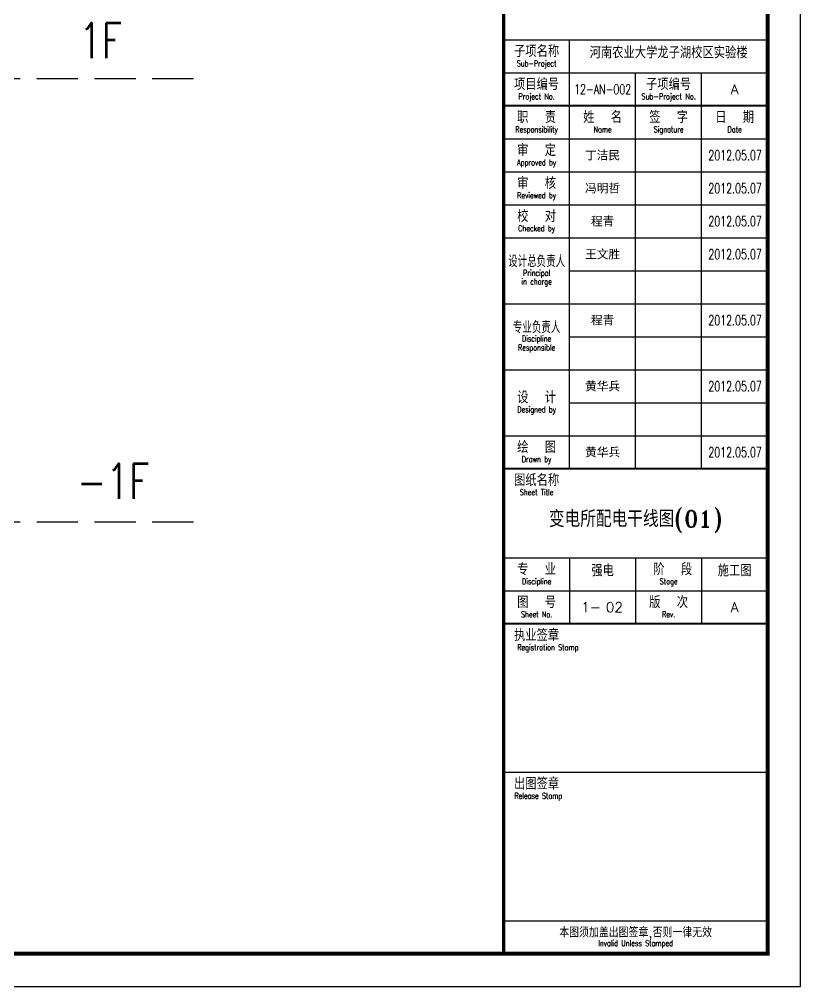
# Model space of a CAD drawing. Extents: x -336391 to 664021, y -458009 to -178412.
# Drawn here: x -241163 to -217491, y -458009 to -428689 of the extents above; entities that cross this region are included whole.
import ezdxf
from ezdxf.enums import TextEntityAlignment as Align

# ---------------------------------------------------------------- set-up
doc = ezdxf.new("R2010")
doc.units = 0
doc.header["$LTSCALE"] = 1000
doc.header["$MEASUREMENT"] = 0
doc.linetypes.add('DASH', pattern=[0.35, 0.25, -0.1])
for name, color, linetype in [('A-墙线', 7, 'CONTINUOUS'), ('AXIS', 3, 'CONTINUOUS'), ('STAIR', 4, 'CONTINUOUS'), ('图框', 7, 'CONTINUOUS')]:
    doc.layers.add(name, color=color, linetype=linetype)
doc.styles.add('HZ', font='tjromans.shx', dxfattribs={"width": 0.75, "bigfont": 'tjhztxt.shx'})
doc.styles.add('TKZ1_tjhts.shx', font='tjromant.shx', dxfattribs={"bigfont": 'tjhts.shx'})
doc.styles.add('TKZ2_tjkts.shx', font='tjromant.shx', dxfattribs={"bigfont": 'tjkts.shx'})
doc.styles.add('黑体', font='simhei.ttf')

# ---------------------------------------------------------------- blocks, each defined once
blk = doc.blocks.new('tk2')
at = {"layer": '图框'}
for p, q in [((118900, 0), (118900, 84100)), ((109900, 28700), (117900, 28700)), ((111900, 15700), (111900, 28700)), ((109900, 27700), (117900, 27700)), ((113900, 15700), (113900, 27700)), ((115900, 15700), (115900, 27700)), ((109900, 25700), (117900, 25700)), ((109900, 24700), (117900, 24700)), ((109900, 23700), (117900, 23700)), ((109900, 22700), (117900, 22700)), ((111900, 21700), (117900, 21700)), ((109900, 20700), (117900, 20700)), ((111900, 19700), (117900, 19700)), ((109900, 18700), (117900, 18700)), ((111900, 17700), (117900, 17700)), ((109900, 16700), (117900, 16700)), ((109900, 13000), (117900, 13000)), ((111900, 13000), (111900, 11000)), ((113900, 13000), (113900, 11000)), ((115900, 13000), (115900, 11000)), ((109900, 12000), (117900, 12000)), ((109900, 6500), (117900, 6500)), ((109900, 2000), (117900, 2000)), ((0, 0), (118900, 0))]:
    blk.add_line(p, q, dxfattribs=at)
at = {"layer": '图框', "const_width": 120}
blk.add_lwpolyline([(117900, 1000), (117900, 83100), (2500, 83100), (2500, 1000)], close=True, dxfattribs=at)
at = {"layer": '图框'}
for points, const_width in [([(109900, 83100), (109900, 1000)], 100), ([(109900, 26700), (117900, 26700)], 60), ([(109900, 15700), (117900, 15700)], 60), ([(109900, 11000), (117900, 11000)], 60)]:
    blk.add_lwpolyline(points, dxfattribs=dict(at, const_width=const_width))
for s, height, style, p in [('子项名称', 360, 'TKZ2_tjkts.shx', (110900, 28355)), ('河南农业大学龙子湖校区实验楼', 360, 'TKZ1_tjhts.shx', (114900, 28316)), ('项目编号', 360, 'TKZ2_tjkts.shx', (110900, 27355)), ('子项编号', 360, 'TKZ2_tjkts.shx', (114900, 27355)), ('A', 300, 'TKZ1_tjhts.shx', (116900, 27200)), ('职  责', 360, 'TKZ2_tjkts.shx', (110900, 26355)), ('姓  名', 360, 'TKZ2_tjkts.shx', (112900, 26355)), ('签  字', 360, 'TKZ2_tjkts.shx', (114900, 26355)), ('日  期', 360, 'TKZ2_tjkts.shx', (116900, 26355)), ('审  定', 360, 'TKZ2_tjkts.shx', (110900, 25355)), ('丁洁民', 260, '黑体', (112900, 25200)), ('审  核', 360, 'TKZ2_tjkts.shx', (110900, 24355)), ('冯明哲', 260, '黑体', (112900, 24200)), ('校  对', 360, 'TKZ2_tjkts.shx', (110900, 23355)), ('程青', 260, '黑体', (112900, 23200)), ('王文胜', 260, '黑体', (112900, 22200)), ('程青', 260, '黑体', (112900, 20200)), ('黄华兵', 260, '黑体', (112900, 18200)), ('设  计', 360, 'TKZ2_tjkts.shx', (110900, 17865)), ('绘  图', 360, 'TKZ2_tjkts.shx', (110900, 16355)), ('黄华兵', 260, '黑体', (112900, 16200)), ('图纸名称', 360, 'TKZ2_tjkts.shx', (110900, 15355)), ('专  业', 360, 'TKZ2_tjkts.shx', (110900, 12655)), ('强电', 360, 'TKZ1_tjhts.shx', (112900, 12616)), (' 阶  段', 360, 'TKZ2_tjkts.shx', (114900, 12655)), ('施工图', 360, 'TKZ1_tjhts.shx', (116900, 12616)), ('图  号', 360, 'TKZ2_tjkts.shx', (110900, 11655)), ('版  次', 360, 'TKZ2_tjkts.shx', (114900, 11655)), ('A', 300, 'TKZ1_tjhts.shx', (116900, 11500)), ('执业签章', 360, 'TKZ2_tjkts.shx', (110900, 10655)), ('出图签章', 360, 'TKZ2_tjkts.shx', (110900, 6155)), ('本图须加盖出图签章,否则一律无效', 300, 'TKZ2_tjkts.shx', (113900, 1643))]:
    blk.add_text(s, height=height, dxfattribs=dict(at, style=style)).set_placement(p, align=Align.MIDDLE_CENTER)
for s, height, style, width, p in [('Sub-Project', 180, 'TKZ2_tjkts.shx', 0.8, (110900, 27985)), ('12-AN-002', 300, 'TKZ1_tjhts.shx', 0.7, (112900, 27200)), ('Project No.', 180, 'TKZ2_tjkts.shx', 0.8, (110900, 26985)), ('Sub-Project No.', 180, 'TKZ2_tjkts.shx', 0.7, (114900, 26985)), ('Responsibility', 180, 'TKZ2_tjkts.shx', 0.8, (110900, 25985)), ('Name', 180, 'TKZ2_tjkts.shx', 0.8, (112900, 25985)), ('Signature', 180, 'TKZ2_tjkts.shx', 0.8, (114900, 25985)), ('Date', 180, 'TKZ2_tjkts.shx', 0.8, (116900, 25985)), ('2012.05.07', 300, 'TKZ1_tjhts.shx', 0.7, (116913, 25200)), ('Approved by', 180, 'TKZ2_tjkts.shx', 0.8, (110900, 24985)), ('2012.05.07', 300, 'TKZ1_tjhts.shx', 0.7, (116913, 24200)), ('Reviewed by', 180, 'TKZ2_tjkts.shx', 0.8, (110900, 23985)), ('2012.05.07', 300, 'TKZ1_tjhts.shx', 0.7, (116913, 23200)), ('Checked by', 180, 'TKZ2_tjkts.shx', 0.8, (110900, 22985)), ('2012.05.07', 300, 'TKZ1_tjhts.shx', 0.7, (116913, 22200)), ('设计总负责人', 360, 'TKZ2_tjkts.shx', 0.8, (110900, 21988)), ('Principal', 180, 'TKZ2_tjkts.shx', 0.8, (110900, 21635)), ('in charge', 180, 'TKZ2_tjkts.shx', 0.8, (110900, 21370)), ('2012.05.07', 300, 'TKZ1_tjhts.shx', 0.7, (116913, 20200)), ('专业负责人', 360, 'TKZ2_tjkts.shx', 0.8, (110900, 19988)), ('Discipline', 180, 'TKZ2_tjkts.shx', 0.8, (110900, 19643)), ('Responsible', 180, 'TKZ2_tjkts.shx', 0.8, (110900, 19370)), ('2012.05.07', 300, 'TKZ1_tjhts.shx', 0.7, (116913, 18200)), ('Designed by', 180, 'TKZ2_tjkts.shx', 0.8, (110900, 17495)), ('2012.05.07', 300, 'TKZ1_tjhts.shx', 0.7, (116913, 16200)), ('Drawn by', 180, 'TKZ2_tjkts.shx', 0.8, (110900, 15985)), ('Sheet Title', 180, 'TKZ2_tjkts.shx', 0.8, (110900, 14985)), ('Discipline', 180, 'TKZ2_tjkts.shx', 0.8, (110900, 12285)), ('Stage', 180, 'TKZ2_tjkts.shx', 0.8, (114900, 12285)), ('Sheet No.', 180, 'TKZ2_tjkts.shx', 0.8, (110900, 11285)), ('Rev.', 180, 'TKZ2_tjkts.shx', 0.8, (114900, 11285)), ('Registration Stamp', 180, 'TKZ2_tjkts.shx', 0.8, (111241, 10285)), ('Release Stamp', 180, 'TKZ2_tjkts.shx', 0.8, (110952, 5785)), ('Invalid Unless Stamped', 180, 'TKZ2_tjkts.shx', 0.8, (113900, 1317))]:
    blk.add_text(s, height=height, dxfattribs=dict(at, style=style, width=width)).set_placement(p, align=Align.MIDDLE_CENTER)

msp = doc.modelspace()

# ---------------------------------------------------------------- linework, layer by layer
at = {"layer": 'STAIR', "linetype": 'DASH', "ltscale": 5}
for p, q in [((-322887.1, -430480.4), (-235750.2, -430480.4)), ((-322887.1, -443917.4), (-235750.2, -443917.4))]:
    msp.add_line(p, q, dxfattribs=at)

# ---------------------------------------------------------------- block references
at = {"layer": 'A-墙线'}
msp.add_blockref('tk2', (-336390.6, -458008.9), dxfattribs=at)

# ---------------------------------------------------------------- texts
at = {"layer": 'AXIS', "color": 7, "style": 'HZ', "width": 0.75}
for s, p in [('1F', (-239355.1, -429863.6)), ('-1F', (-239421.7, -443222.6))]:
    msp.add_text(s, height=1066.67, dxfattribs=at).set_placement(p)
at = {"layer": '图框', "style": 'TKZ1_tjhts.shx'}
for s, height, p in [('变电所配电干线图(01)', 500, (-222490.6, -443830.5)), ('1-', 300, (-223844.3, -446508.9)), ('02', 300, (-223135.3, -446508.9))]:
    msp.add_text(s, height=height, dxfattribs=at).set_placement(p, align=Align.MIDDLE_CENTER)

doc.saveas('drawing.dxf')
